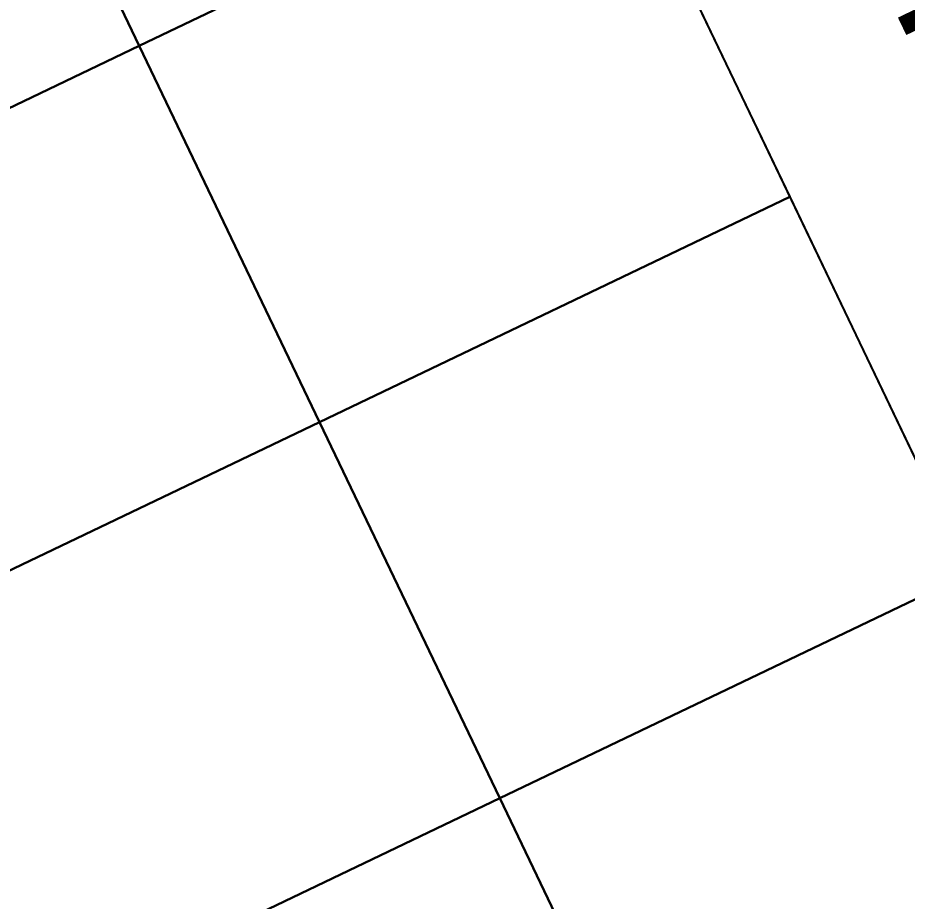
# Model space of a CAD drawing. Header units: metres. Extents: x 678805 to 1359287, y 2747329 to 5497370.
# Drawn here: x 679663.38 to 679706.03, y 2748749.34 to 2748791.7 of the extents above; entities that cross this region are included whole.
import ezdxf

# ---------------------------------------------------------------- set-up
doc = ezdxf.new("R2010")
doc.units = ezdxf.units.M
for name, color, linetype in [('00_XREF_TWQ_URBAN CONTEXT', 7, 'Continuous'), ('XREF_MON_EIT SUPPORT$0$01-TX-NOM Carrers_1-2000', 8, 'Continuous'), ('XREF_MON_EIT SUPPORT$0$L-Límite Parcela', 5, 'Continuous'), ('XREF_MON_URBAN CONTEXT$0$Parcel', 7, 'Continuous'), ('XREF_MON_URBAN CONTEXT$0$XREF_MON_EIT SUPPORT', 7, 'Continuous')]:
    doc.layers.add(name, color=color, linetype=linetype)
doc.styles.add('XREF_MON_EIT SUPPORT$0$Standard', font='arial.ttf')

# ---------------------------------------------------------------- blocks, each defined once
blk = doc.blocks.new('XREF_MON_EIT SUPPORT')
at = {"layer": 'XREF_MON_EIT SUPPORT$0$L-Límite Parcela'}
blk.add_lwpolyline([(679579.429, 2749035.637), (679719.837, 2748742.532)], dxfattribs=at)
at = {"layer": 'XREF_MON_EIT SUPPORT$0$01-TX-NOM Carrers_1-2000', "ltscale": 0.3, "style": 'XREF_MON_EIT SUPPORT$0$Standard'}
blk.add_text('No. 404', height=8, rotation=295.7375, dxfattribs=at).set_placement((679705.187, 2748792.537))
blk = doc.blocks.new('XREF_MON_URBAN CONTEXT')
at = {"layer": 'XREF_MON_URBAN CONTEXT$0$Parcel'}
for points in [[(679691.756, 2748801.153), (679669.209, 2748790.353), (679660.568, 2748808.39), (679683.115, 2748819.19), (679691.756, 2748801.153)], [(679669.209, 2748790.353), (679646.663, 2748779.552), (679638.022, 2748797.589), (679660.568, 2748808.39), (679669.209, 2748790.353)], [(679700.396, 2748783.116), (679677.849, 2748772.315), (679669.209, 2748790.353), (679691.756, 2748801.153), (679700.396, 2748783.116)], [(679677.849, 2748772.315), (679655.303, 2748761.515), (679646.663, 2748779.552), (679669.209, 2748790.353), (679677.849, 2748772.315)], [(679709.037, 2748765.079), (679686.49, 2748754.278), (679677.849, 2748772.315), (679700.396, 2748783.116), (679709.037, 2748765.079)], [(679686.49, 2748754.278), (679663.943, 2748743.477), (679655.303, 2748761.515), (679677.849, 2748772.315), (679686.49, 2748754.278)], [(679697.291, 2748731.732), (679686.49, 2748754.278), (679709.037, 2748765.079), (679719.837, 2748742.532), (679697.291, 2748731.732)], [(679697.291, 2748731.732), (679674.744, 2748720.931), (679663.943, 2748743.477), (679686.49, 2748754.278), (679697.291, 2748731.732)]]:
    blk.add_lwpolyline(points, close=True, dxfattribs=at)
at = {"layer": 'XREF_MON_URBAN CONTEXT$0$XREF_MON_EIT SUPPORT'}
blk.add_blockref('XREF_MON_EIT SUPPORT', (0, 0), dxfattribs=at)

msp = doc.modelspace()

# ---------------------------------------------------------------- block references
at = {"layer": '00_XREF_TWQ_URBAN CONTEXT'}
msp.add_blockref('XREF_MON_URBAN CONTEXT', (0, 0), dxfattribs=at)

doc.saveas('drawing.dxf')
